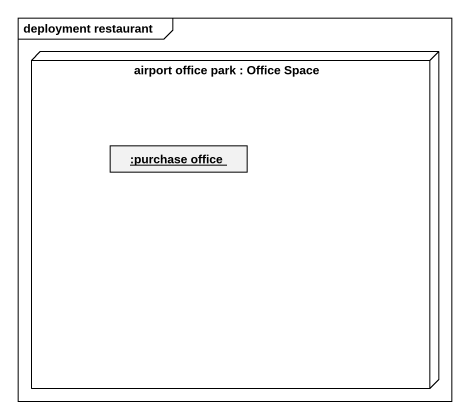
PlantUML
@startuml
mainframe deployment restaurant
hide circle
hide empty members
node "airport office park : Office Space" as airport_office_park {
  object ":purchase office" as purchase_office
}
@enduml
